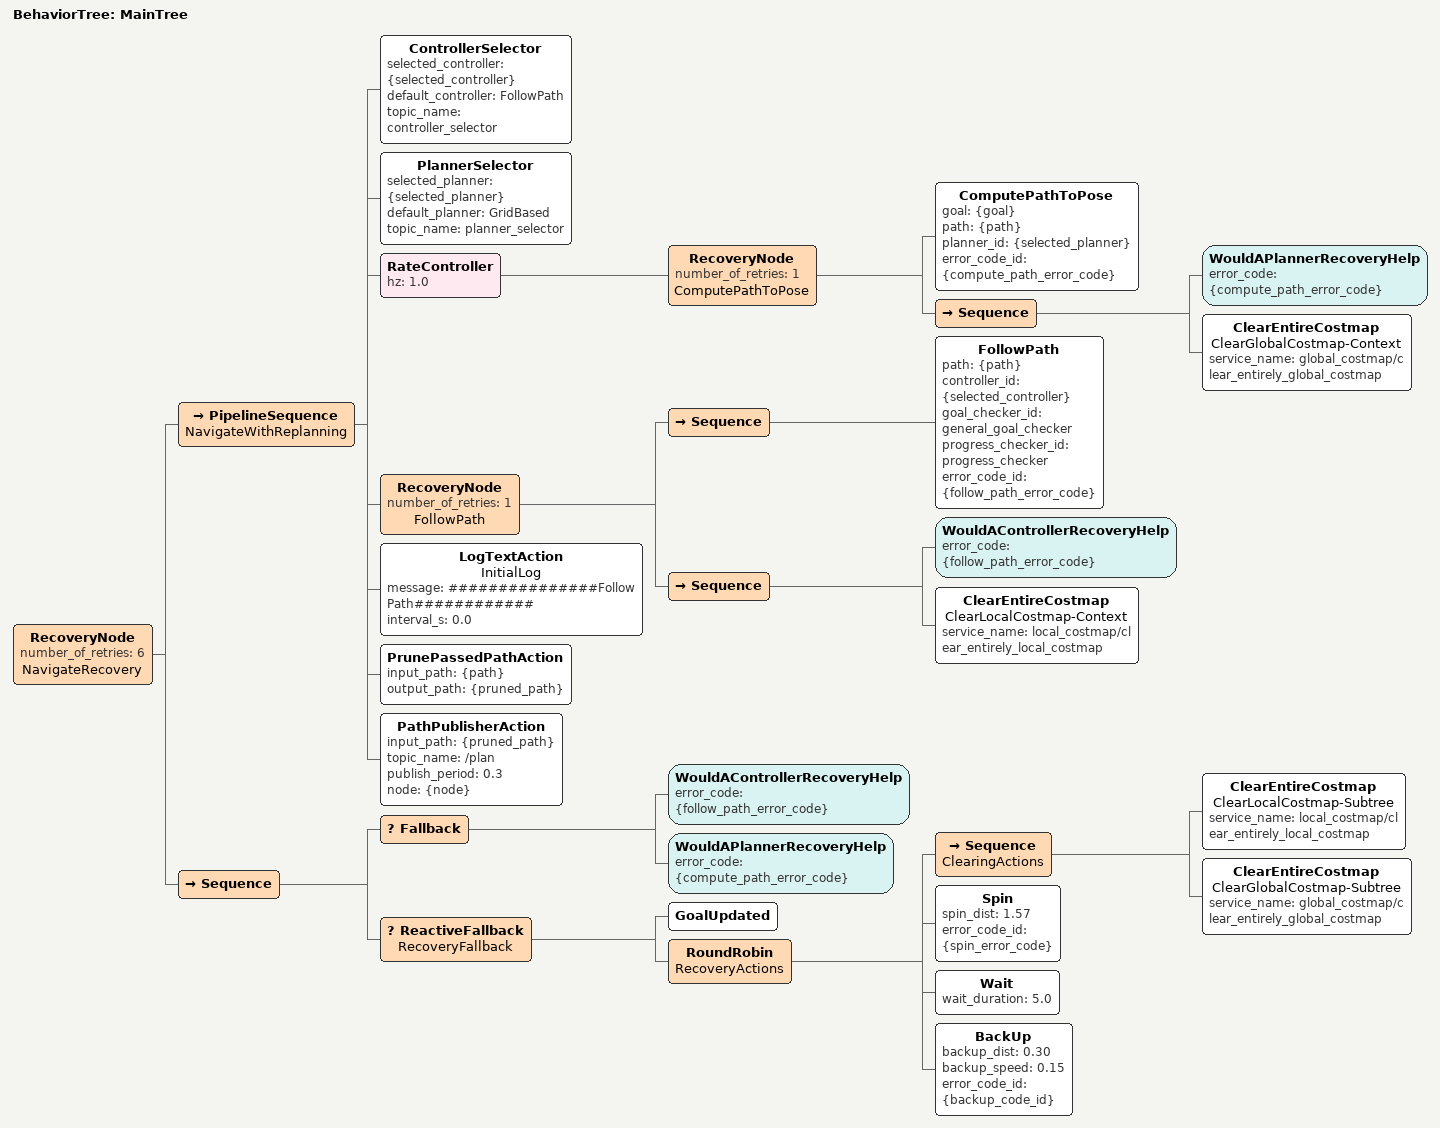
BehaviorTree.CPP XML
<root BTCPP_format="4" main_tree_to_execute="MainTree">
  <BehaviorTree ID="MainTree">
    <RecoveryNode number_of_retries="6" name="NavigateRecovery">
      <PipelineSequence name="NavigateWithReplanning">
        <ControllerSelector selected_controller="{selected_controller}" default_controller="FollowPath" topic_name="controller_selector"/>
        <PlannerSelector selected_planner="{selected_planner}" default_planner="GridBased" topic_name="planner_selector"/>

        <RateController hz="1.0">
          <RecoveryNode number_of_retries="1" name="ComputePathToPose">
            <ComputePathToPose goal="{goal}" path="{path}" planner_id="{selected_planner}" error_code_id="{compute_path_error_code}"/>
            <Sequence>
              <WouldAPlannerRecoveryHelp error_code="{compute_path_error_code}"/>
              <ClearEntireCostmap name="ClearGlobalCostmap-Context" service_name="global_costmap/clear_entirely_global_costmap"/>
            </Sequence>
          </RecoveryNode>
        </RateController>

        <RecoveryNode number_of_retries="1" name="FollowPath">
          <Sequence>
            <!-- test -->

            <FollowPath path="{path}" controller_id="{selected_controller}" goal_checker_id= "general_goal_checker" progress_checker_id="progress_checker" error_code_id="{follow_path_error_code}"/>
          </Sequence>
          <Sequence>
            <WouldAControllerRecoveryHelp error_code="{follow_path_error_code}"/>
            <ClearEntireCostmap name="ClearLocalCostmap-Context" service_name="local_costmap/clear_entirely_local_costmap"/>
          </Sequence>
        </RecoveryNode>
        <LogTextAction name="InitialLog" message="###############FollowPath############" interval_s="0.0" />
        <PrunePassedPathAction input_path="{path}" output_path="{pruned_path}" />
        <PathPublisherAction input_path="{pruned_path}" topic_name="/plan" publish_period="0.3" node="{node}" />
      </PipelineSequence>
      <Sequence>
        <Fallback>
          <WouldAControllerRecoveryHelp error_code="{follow_path_error_code}"/>
          <WouldAPlannerRecoveryHelp error_code="{compute_path_error_code}"/>
        </Fallback>
        <ReactiveFallback name="RecoveryFallback">
          <GoalUpdated/>
          <RoundRobin name="RecoveryActions">
            <Sequence name="ClearingActions">
              <ClearEntireCostmap name="ClearLocalCostmap-Subtree" service_name="local_costmap/clear_entirely_local_costmap"/>
              <ClearEntireCostmap name="ClearGlobalCostmap-Subtree" service_name="global_costmap/clear_entirely_global_costmap"/>
            </Sequence>
            <Spin spin_dist="1.57" error_code_id="{spin_error_code}"/>
            <Wait wait_duration="5.0"/>
            <BackUp backup_dist="0.30" backup_speed="0.15" error_code_id="{backup_code_id}"/>
          </RoundRobin>
        </ReactiveFallback>
      </Sequence>
    </RecoveryNode>
  </BehaviorTree>
</root>
